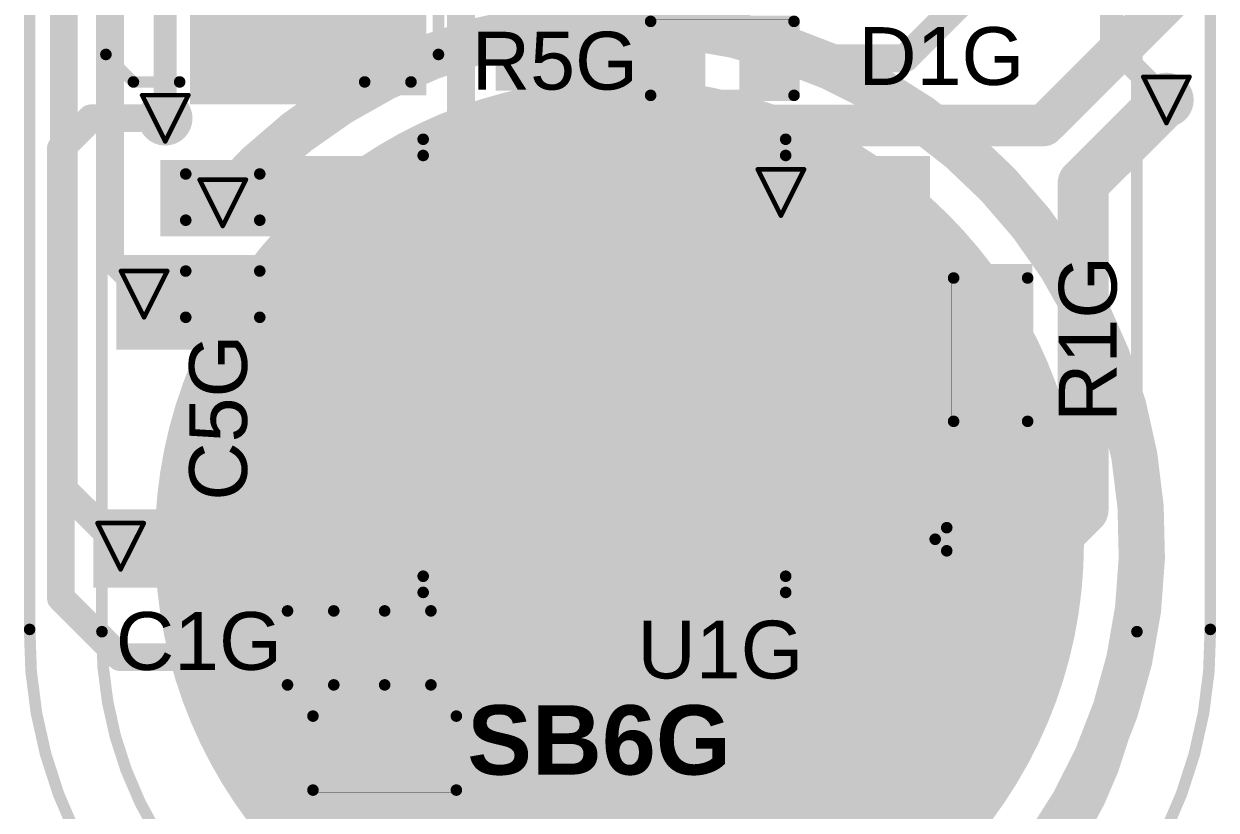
# Model space of a CAD drawing. Header units: inches. Extents: x -3.9 to 9.5, y -7 to 2.6.
# Drawn here: x 3.403 to 3.918, y -5.362 to -5.022 of the extents above; entities that cross this region are included whole.
import ezdxf

# ---------------------------------------------------------------- set-up
doc = ezdxf.new("R2010")
doc.units = ezdxf.units.IN
doc.header["$MEASUREMENT"] = 0
for name, color, linetype in [('Board Outline', 216, 'Continuous'), ('Bottom Layer', 5, 'Continuous'), ('Bottom Overlay', 54, 'Continuous'), ('Bottom Paste', 16, 'Continuous'), ('Bottom Solder', 6, 'Continuous'), ('Drill Drawing', 1, 'Continuous'), ('Top Layer', 1, 'Continuous'), ('Top Overlay', 2, 'Continuous'), ('Top Paste', 8, 'Continuous'), ('Top Solder', 216, 'Continuous'), ('Via Holes', 16, 'Continuous')]:
    doc.layers.add(name, color=color, linetype=linetype)
doc.styles.add('Arial', font='', dxfattribs={"height": 0.2})
doc.styles.add('Arial_Bold', font='', dxfattribs={"height": 0.2})
doc.styles.get('Arial').set_extended_font_data('Arial')
doc.styles.get('Arial_Bold').set_extended_font_data('Arial', bold=True)

# ---------------------------------------------------------------- blocks, each defined once
blk = doc.blocks.new('SOIC_8_42')
at = {"layer": 'Top Layer'}
for points in [[(-0.07579, 0.08681), (-0.07579, 0.06319), (-0.13681, 0.06319), (-0.13681, 0.08681)], [(0.13681, 0.08681), (0.13681, 0.06319), (0.07579, 0.06319), (0.07579, 0.08681)], [(-0.07579, 0.03681), (-0.07579, 0.01319), (-0.13681, 0.01319), (-0.13681, 0.03681)], [(0.13681, 0.03681), (0.13681, 0.01319), (0.07579, 0.01319), (0.07579, 0.03681)], [(-0.07579, -0.01319), (-0.07579, -0.03681), (-0.13681, -0.03681), (-0.13681, -0.01319)], [(0.13681, -0.01319), (0.13681, -0.03681), (0.07579, -0.03681), (0.07579, -0.01319)], [(-0.07579, -0.06319), (-0.07579, -0.08681), (-0.13681, -0.08681), (-0.13681, -0.06319)], [(0.13681, -0.06319), (0.13681, -0.08681), (0.07579, -0.08681), (0.07579, -0.06319)]]:
    blk.add_hatch(color=1, dxfattribs=at).paths.add_polyline_path(points)
at = {"layer": 'Top Overlay'}
blk.add_hatch(color=2, dxfattribs=at).paths.add_polyline_path([(-0.072, 0.062), (-0.059, 0.062), (-0.059, 0.088), (-0.072, 0.088)])
at = {"layer": 'Top Paste'}
for points in [[(-0.07579, 0.08681), (-0.07579, 0.06319), (-0.13681, 0.06319), (-0.13681, 0.08681)], [(0.13681, 0.08681), (0.13681, 0.06319), (0.07579, 0.06319), (0.07579, 0.08681)], [(-0.07579, 0.03681), (-0.07579, 0.01319), (-0.13681, 0.01319), (-0.13681, 0.03681)], [(0.13681, 0.03681), (0.13681, 0.01319), (0.07579, 0.01319), (0.07579, 0.03681)], [(-0.07579, -0.01319), (-0.07579, -0.03681), (-0.13681, -0.03681), (-0.13681, -0.01319)], [(0.13681, -0.01319), (0.13681, -0.03681), (0.07579, -0.03681), (0.07579, -0.01319)], [(-0.07579, -0.06319), (-0.07579, -0.08681), (-0.13681, -0.08681), (-0.13681, -0.06319)], [(0.13681, -0.06319), (0.13681, -0.08681), (0.07579, -0.08681), (0.07579, -0.06319)]]:
    blk.add_hatch(color=8, dxfattribs=at).paths.add_polyline_path(points)
at = {"layer": 'Top Solder'}
for points in [[(-0.07179, 0.09081), (-0.07179, 0.05919), (-0.14081, 0.05919), (-0.14081, 0.09081)], [(0.14081, 0.09081), (0.14081, 0.05919), (0.07179, 0.05919), (0.07179, 0.09081)], [(-0.07179, 0.04081), (-0.07179, 0.00919), (-0.14081, 0.00919), (-0.14081, 0.04081)], [(0.14081, 0.04081), (0.14081, 0.00919), (0.07179, 0.00919), (0.07179, 0.04081)], [(-0.07179, -0.00919), (-0.07179, -0.04081), (-0.14081, -0.04081), (-0.14081, -0.00919)], [(0.14081, -0.00919), (0.14081, -0.04081), (0.07179, -0.04081), (0.07179, -0.00919)], [(-0.07179, -0.05919), (-0.07179, -0.09081), (-0.14081, -0.09081), (-0.14081, -0.05919)], [(0.14081, -0.05919), (0.14081, -0.09081), (0.07179, -0.09081), (0.07179, -0.05919)]]:
    blk.add_hatch(color=216, dxfattribs=at).paths.add_polyline_path(points)
at = {"layer": 'Top Overlay'}
for points in [[(-0.07837, 0.098, 0.005, 0.005, 0), (-0.07837, 0.091, 0.005, 0.005, 0)], [(0.07837, 0.098, 0.005, 0.005, 0), (-0.07837, 0.098, 0.005, 0.005, 0)], [(0.07837, 0.098, 0.005, 0.005, 0), (0.07837, 0.091, 0.005, 0.005, 0)], [(-0.143, 0.075, 0.005, 0.005, 0), (-0.148, 0.08, 0.005, 0.005, 0)], [(-0.148, 0.08, 0.005, 0.005, 0), (-0.148, 0.07, 0.005, 0.005, 0)], [(-0.143, 0.075, 0.005, 0.005, 0), (-0.148, 0.07, 0.005, 0.005, 0)], [(-0.07837, -0.091, 0.005, 0.005, 0), (-0.07837, -0.098, 0.005, 0.005, 0)], [(0.07837, -0.091, 0.005, 0.005, 0), (0.07837, -0.098, 0.005, 0.005, 0)], [(0.07837, -0.098, 0.005, 0.005, 0), (-0.07837, -0.098, 0.005, 0.005, 0)]]:
    blk.add_lwpolyline(points, format="xyseb", dxfattribs=at)
for points in [[(-0.07962, 0.098, 0.0025, 0.0025, 1), (-0.07712, 0.098, 0.0025, 0.0025, 1)], [(-0.07962, 0.098, 0.0025, 0.0025, 1), (-0.07712, 0.098, 0.0025, 0.0025, 1)], [(0.07712, 0.098, 0.0025, 0.0025, 1), (0.07962, 0.098, 0.0025, 0.0025, 1)], [(0.07712, 0.098, 0.0025, 0.0025, 1), (0.07962, 0.098, 0.0025, 0.0025, 1)], [(-0.07962, 0.091, 0.0025, 0.0025, 1), (-0.07712, 0.091, 0.0025, 0.0025, 1)], [(0.07712, 0.091, 0.0025, 0.0025, 1), (0.07962, 0.091, 0.0025, 0.0025, 1)], [(-0.14925, 0.08, 0.0025, 0.0025, 1), (-0.14675, 0.08, 0.0025, 0.0025, 1)], [(-0.14925, 0.08, 0.0025, 0.0025, 1), (-0.14675, 0.08, 0.0025, 0.0025, 1)], [(-0.14425, 0.075, 0.0025, 0.0025, 1), (-0.14175, 0.075, 0.0025, 0.0025, 1)], [(-0.14425, 0.075, 0.0025, 0.0025, 1), (-0.14175, 0.075, 0.0025, 0.0025, 1)], [(-0.14925, 0.07, 0.0025, 0.0025, 1), (-0.14675, 0.07, 0.0025, 0.0025, 1)], [(-0.14925, 0.07, 0.0025, 0.0025, 1), (-0.14675, 0.07, 0.0025, 0.0025, 1)], [(-0.07962, -0.091, 0.0025, 0.0025, 1), (-0.07712, -0.091, 0.0025, 0.0025, 1)], [(0.07712, -0.091, 0.0025, 0.0025, 1), (0.07962, -0.091, 0.0025, 0.0025, 1)], [(-0.07962, -0.098, 0.0025, 0.0025, 1), (-0.07712, -0.098, 0.0025, 0.0025, 1)], [(-0.07962, -0.098, 0.0025, 0.0025, 1), (-0.07712, -0.098, 0.0025, 0.0025, 1)], [(0.07712, -0.098, 0.0025, 0.0025, 1), (0.07962, -0.098, 0.0025, 0.0025, 1)], [(0.07712, -0.098, 0.0025, 0.0025, 1), (0.07962, -0.098, 0.0025, 0.0025, 1)]]:
    blk.add_lwpolyline(points, format="xyseb", close=True, dxfattribs=at)
blk = doc.blocks.new('S______B______0402_63')
at = {"layer": 'Top Layer'}
for points in [[(-0.0275, -0.0125), (-0.0275, 0.0125), (-0.0095, 0.0125), (-0.0095, -0.0125)], [(0.0095, -0.0125), (0.0095, 0.0125), (0.0275, 0.0125), (0.0275, -0.0125)]]:
    blk.add_hatch(color=1, dxfattribs=at).paths.add_polyline_path(points)
at = {"layer": 'Top Paste'}
for points in [[(-0.0275, -0.0125), (-0.0275, 0.0125), (-0.0095, 0.0125), (-0.0095, -0.0125)], [(0.0095, -0.0125), (0.0095, 0.0125), (0.0275, 0.0125), (0.0275, -0.0125)]]:
    blk.add_hatch(color=8, dxfattribs=at).paths.add_polyline_path(points)
at = {"layer": 'Top Solder'}
for points in [[(-0.02967, -0.01467), (-0.02967, 0.01467), (-0.00733, 0.01467), (-0.00733, -0.01467)], [(0.00733, -0.01467), (0.00733, 0.01467), (0.02967, 0.01467), (0.02967, -0.01467)]]:
    blk.add_hatch(color=216, dxfattribs=at).paths.add_polyline_path(points)
at = {"layer": 'Top Overlay'}
for points in [[(-0.031, -0.016, 0.005, 0.005, 0), (-0.031, 0.016, 0.005, 0.005, 0)], [(-0.031, 0.016, 0.005, 0.005, 0), (0.031, 0.016, 0.005, 0.005, 0)], [(0.031, -0.016, 0.005, 0.005, 0), (0.031, 0.016, 0.005, 0.005, 0)], [(-0.031, -0.016, 0.005, 0.005, 0), (0.031, -0.016, 0.005, 0.005, 0)], [(-0.032, -0.017, 0.000127, 0.000127, 0), (0.032, -0.017, 0.000127, 0.000127, 0)]]:
    blk.add_lwpolyline(points, format="xyseb", dxfattribs=at)
for points in [[(-0.03225, 0.016, 0.0025, 0.0025, 1), (-0.02975, 0.016, 0.0025, 0.0025, 1)], [(-0.03225, 0.016, 0.0025, 0.0025, 1), (-0.02975, 0.016, 0.0025, 0.0025, 1)], [(0.02975, 0.016, 0.0025, 0.0025, 1), (0.03225, 0.016, 0.0025, 0.0025, 1)], [(0.02975, 0.016, 0.0025, 0.0025, 1), (0.03225, 0.016, 0.0025, 0.0025, 1)], [(-0.03225, -0.016, 0.0025, 0.0025, 1), (-0.02975, -0.016, 0.0025, 0.0025, 1)], [(-0.03225, -0.016, 0.0025, 0.0025, 1), (-0.02975, -0.016, 0.0025, 0.0025, 1)], [(0.02975, -0.016, 0.0025, 0.0025, 1), (0.03225, -0.016, 0.0025, 0.0025, 1)], [(0.02975, -0.016, 0.0025, 0.0025, 1), (0.03225, -0.016, 0.0025, 0.0025, 1)], [(-0.03203, -0.017, 0.0000635, 0.0000635, 1), (-0.03197, -0.017, 0.0000635, 0.0000635, 1)], [(0.03197, -0.017, 0.0000635, 0.0000635, 1), (0.03203, -0.017, 0.0000635, 0.0000635, 1)]]:
    blk.add_lwpolyline(points, format="xyseb", close=True, dxfattribs=at)
blk = doc.blocks.new('TC33X_2_104E__119')
at = {"layer": 'Top Layer'}
for points in [[(0.00787, 0.12992), (0.07087, 0.12992), (0.07087, 0.07087), (0.00787, 0.07087)], [(-0.02362, 0.02362), (0.02362, 0.02362), (0.02362, -0.02362), (-0.02362, -0.02362)], [(0.05512, 0.02362), (0.10236, 0.02362), (0.10236, -0.02362), (0.05512, -0.02362)]]:
    blk.add_hatch(color=1, dxfattribs=at).paths.add_polyline_path(points)
at = {"layer": 'Top Paste'}
for points in [[(0.00787, 0.12992), (0.07087, 0.12992), (0.07087, 0.07087), (0.00787, 0.07087)], [(-0.02362, 0.02362), (0.02362, 0.02362), (0.02362, -0.02362), (-0.02362, -0.02362)], [(0.05512, 0.02362), (0.10236, 0.02362), (0.10236, -0.02362), (0.05512, -0.02362)]]:
    blk.add_hatch(color=8, dxfattribs=at).paths.add_polyline_path(points)
at = {"layer": 'Top Solder'}
for points in [[(0.00387, 0.13392), (0.07487, 0.13392), (0.07487, 0.06687), (0.00387, 0.06687)], [(-0.02762, 0.02762), (0.02762, 0.02762), (0.02762, -0.02762), (-0.02762, -0.02762)], [(0.05112, 0.02762), (0.10636, 0.02762), (0.10636, -0.02762), (0.05112, -0.02762)]]:
    blk.add_hatch(color=216, dxfattribs=at).paths.add_polyline_path(points)
at = {"layer": 'Top Overlay'}
for points in [[(-0.02063, 0.1242, 0.005, 0.005, 0), (-0.03252, 0.11231, 0.005, 0.005, 0)], [(-0.00063, 0.1242, 0.005, 0.005, 0), (-0.02063, 0.1242, 0.005, 0.005, 0)], [(0.09937, 0.1242, 0.005, 0.005, 0), (0.07937, 0.1242, 0.005, 0.005, 0)], [(0.11126, 0.11231, 0.005, 0.005, 0), (0.09937, 0.1242, 0.005, 0.005, 0)], [(-0.03252, 0.11231, 0.005, 0.005, 0), (-0.03252, -0.02776, 0.005, 0.005, 0)], [(0.11126, 0.11231, 0.005, 0.005, 0), (0.11126, -0.02776, 0.005, 0.005, 0)], [(-0.038, -0.005, 0.005, 0.005, 0), (-0.043, 0, 0.005, 0.005, 0)], [(-0.043, 0, 0.005, 0.005, 0), (-0.043, -0.01, 0.005, 0.005, 0)], [(-0.038, -0.005, 0.005, 0.005, 0), (-0.043, -0.01, 0.005, 0.005, 0)], [(0.11126, -0.02776, 0.005, 0.005, 0), (-0.03252, -0.02776, 0.005, 0.005, 0)]]:
    blk.add_lwpolyline(points, format="xyseb", dxfattribs=at)
for points in [[(-0.02188, 0.1242, 0.0025, 0.0025, 1), (-0.01938, 0.1242, 0.0025, 0.0025, 1)], [(-0.02188, 0.1242, 0.0025, 0.0025, 1), (-0.01938, 0.1242, 0.0025, 0.0025, 1)], [(-0.00188, 0.1242, 0.0025, 0.0025, 1), (0.00062, 0.1242, 0.0025, 0.0025, 1)], [(0.07812, 0.1242, 0.0025, 0.0025, 1), (0.08062, 0.1242, 0.0025, 0.0025, 1)], [(0.09812, 0.1242, 0.0025, 0.0025, 1), (0.10062, 0.1242, 0.0025, 0.0025, 1)], [(0.09812, 0.1242, 0.0025, 0.0025, 1), (0.10062, 0.1242, 0.0025, 0.0025, 1)], [(-0.03377, 0.11231, 0.0025, 0.0025, 1), (-0.03127, 0.11231, 0.0025, 0.0025, 1)], [(-0.03377, 0.11231, 0.0025, 0.0025, 1), (-0.03127, 0.11231, 0.0025, 0.0025, 1)], [(0.11001, 0.11231, 0.0025, 0.0025, 1), (0.11251, 0.11231, 0.0025, 0.0025, 1)], [(0.11001, 0.11231, 0.0025, 0.0025, 1), (0.11251, 0.11231, 0.0025, 0.0025, 1)], [(-0.04425, 0, 0.0025, 0.0025, 1), (-0.04175, 0, 0.0025, 0.0025, 1)], [(-0.04425, 0, 0.0025, 0.0025, 1), (-0.04175, 0, 0.0025, 0.0025, 1)], [(-0.03925, -0.005, 0.0025, 0.0025, 1), (-0.03675, -0.005, 0.0025, 0.0025, 1)], [(-0.03925, -0.005, 0.0025, 0.0025, 1), (-0.03675, -0.005, 0.0025, 0.0025, 1)], [(-0.04425, -0.01, 0.0025, 0.0025, 1), (-0.04175, -0.01, 0.0025, 0.0025, 1)], [(-0.04425, -0.01, 0.0025, 0.0025, 1), (-0.04175, -0.01, 0.0025, 0.0025, 1)], [(-0.03377, -0.02776, 0.0025, 0.0025, 1), (-0.03127, -0.02776, 0.0025, 0.0025, 1)], [(-0.03377, -0.02776, 0.0025, 0.0025, 1), (-0.03127, -0.02776, 0.0025, 0.0025, 1)], [(0.11001, -0.02776, 0.0025, 0.0025, 1), (0.11251, -0.02776, 0.0025, 0.0025, 1)], [(0.11001, -0.02776, 0.0025, 0.0025, 1), (0.11251, -0.02776, 0.0025, 0.0025, 1)]]:
    blk.add_lwpolyline(points, format="xyseb", close=True, dxfattribs=at)
blk = doc.blocks.new('R___0402_147')
at = {"layer": 'Top Layer'}
for points in [[(-0.0275, -0.0125), (-0.0275, 0.0125), (-0.0095, 0.0125), (-0.0095, -0.0125)], [(0.0095, -0.0125), (0.0095, 0.0125), (0.0275, 0.0125), (0.0275, -0.0125)]]:
    blk.add_hatch(color=1, dxfattribs=at).paths.add_polyline_path(points)
at = {"layer": 'Top Paste'}
for points in [[(-0.0275, -0.0125), (-0.0275, 0.0125), (-0.0095, 0.0125), (-0.0095, -0.0125)], [(0.0095, -0.0125), (0.0095, 0.0125), (0.0275, 0.0125), (0.0275, -0.0125)]]:
    blk.add_hatch(color=8, dxfattribs=at).paths.add_polyline_path(points)
at = {"layer": 'Top Solder'}
for points in [[(-0.02967, -0.01467), (-0.02967, 0.01467), (-0.00733, 0.01467), (-0.00733, -0.01467)], [(0.00733, -0.01467), (0.00733, 0.01467), (0.02967, 0.01467), (0.02967, -0.01467)]]:
    blk.add_hatch(color=216, dxfattribs=at).paths.add_polyline_path(points)
at = {"layer": 'Top Overlay'}
for points in [[(-0.031, 0.016, 0.005, 0.005, 0), (-0.031, -0.016, 0.005, 0.005, 0)], [(0.031, 0.016, 0.005, 0.005, 0), (-0.031, 0.016, 0.005, 0.005, 0)], [(0.031, 0.016, 0.005, 0.005, 0), (0.031, -0.016, 0.005, 0.005, 0)], [(0.031, -0.016, 0.005, 0.005, 0), (-0.031, -0.016, 0.005, 0.005, 0)], [(0.032, -0.017, 0.000127, 0.000127, 0), (-0.032, -0.017, 0.000127, 0.000127, 0)]]:
    blk.add_lwpolyline(points, format="xyseb", dxfattribs=at)
for points in [[(-0.03225, 0.016, 0.0025, 0.0025, 1), (-0.02975, 0.016, 0.0025, 0.0025, 1)], [(-0.03225, 0.016, 0.0025, 0.0025, 1), (-0.02975, 0.016, 0.0025, 0.0025, 1)], [(0.02975, 0.016, 0.0025, 0.0025, 1), (0.03225, 0.016, 0.0025, 0.0025, 1)], [(0.02975, 0.016, 0.0025, 0.0025, 1), (0.03225, 0.016, 0.0025, 0.0025, 1)], [(-0.03225, -0.016, 0.0025, 0.0025, 1), (-0.02975, -0.016, 0.0025, 0.0025, 1)], [(-0.03225, -0.016, 0.0025, 0.0025, 1), (-0.02975, -0.016, 0.0025, 0.0025, 1)], [(0.02975, -0.016, 0.0025, 0.0025, 1), (0.03225, -0.016, 0.0025, 0.0025, 1)], [(0.02975, -0.016, 0.0025, 0.0025, 1), (0.03225, -0.016, 0.0025, 0.0025, 1)], [(-0.03203, -0.017, 0.0000635, 0.0000635, 1), (-0.03197, -0.017, 0.0000635, 0.0000635, 1)], [(0.03197, -0.017, 0.0000635, 0.0000635, 1), (0.03203, -0.017, 0.0000635, 0.0000635, 1)]]:
    blk.add_lwpolyline(points, format="xyseb", close=True, dxfattribs=at)
blk = doc.blocks.new('R___0402_175')
at = {"layer": 'Top Layer'}
for points in [[(-0.0275, -0.0125), (-0.0275, 0.0125), (-0.0095, 0.0125), (-0.0095, -0.0125)], [(0.0095, -0.0125), (0.0095, 0.0125), (0.0275, 0.0125), (0.0275, -0.0125)]]:
    blk.add_hatch(color=1, dxfattribs=at).paths.add_polyline_path(points)
at = {"layer": 'Top Paste'}
for points in [[(-0.0275, -0.0125), (-0.0275, 0.0125), (-0.0095, 0.0125), (-0.0095, -0.0125)], [(0.0095, -0.0125), (0.0095, 0.0125), (0.0275, 0.0125), (0.0275, -0.0125)]]:
    blk.add_hatch(color=8, dxfattribs=at).paths.add_polyline_path(points)
at = {"layer": 'Top Solder'}
for points in [[(-0.02967, -0.01467), (-0.02967, 0.01467), (-0.00733, 0.01467), (-0.00733, -0.01467)], [(0.00733, -0.01467), (0.00733, 0.01467), (0.02967, 0.01467), (0.02967, -0.01467)]]:
    blk.add_hatch(color=216, dxfattribs=at).paths.add_polyline_path(points)
at = {"layer": 'Top Overlay'}
for points in [[(-0.031, -0.016, 0.005, 0.005, 0), (-0.031, 0.016, 0.005, 0.005, 0)], [(0.031, 0.016, 0.005, 0.005, 0), (-0.031, 0.016, 0.005, 0.005, 0)], [(0.031, -0.016, 0.005, 0.005, 0), (0.031, 0.016, 0.005, 0.005, 0)], [(0.031, -0.016, 0.005, 0.005, 0), (-0.031, -0.016, 0.005, 0.005, 0)], [(0.032, -0.017, 0.000127, 0.000127, 0), (-0.032, -0.017, 0.000127, 0.000127, 0)]]:
    blk.add_lwpolyline(points, format="xyseb", dxfattribs=at)
for points in [[(-0.03225, 0.016, 0.0025, 0.0025, 1), (-0.02975, 0.016, 0.0025, 0.0025, 1)], [(-0.03225, 0.016, 0.0025, 0.0025, 1), (-0.02975, 0.016, 0.0025, 0.0025, 1)], [(0.02975, 0.016, 0.0025, 0.0025, 1), (0.03225, 0.016, 0.0025, 0.0025, 1)], [(0.02975, 0.016, 0.0025, 0.0025, 1), (0.03225, 0.016, 0.0025, 0.0025, 1)], [(-0.03225, -0.016, 0.0025, 0.0025, 1), (-0.02975, -0.016, 0.0025, 0.0025, 1)], [(-0.03225, -0.016, 0.0025, 0.0025, 1), (-0.02975, -0.016, 0.0025, 0.0025, 1)], [(0.02975, -0.016, 0.0025, 0.0025, 1), (0.03225, -0.016, 0.0025, 0.0025, 1)], [(0.02975, -0.016, 0.0025, 0.0025, 1), (0.03225, -0.016, 0.0025, 0.0025, 1)], [(-0.03203, -0.017, 0.0000635, 0.0000635, 1), (-0.03197, -0.017, 0.0000635, 0.0000635, 1)], [(0.03197, -0.017, 0.0000635, 0.0000635, 1), (0.03203, -0.017, 0.0000635, 0.0000635, 1)]]:
    blk.add_lwpolyline(points, format="xyseb", close=True, dxfattribs=at)
blk = doc.blocks.new('_EMG________B_196')
at = {"layer": 'Bottom Layer'}
h = blk.add_hatch(color=5, dxfattribs=at)
edge = h.paths.add_edge_path()
edge.add_arc((0, -0.3932), 0.19685, 0, 360)
at = {"layer": 'Bottom Paste'}
h = blk.add_hatch(color=16, dxfattribs=at)
edge = h.paths.add_edge_path()
edge.add_arc((0, -0.3932), 0.19685, 0, 360)
at = {"layer": 'Bottom Solder'}
h = blk.add_hatch(color=6, dxfattribs=at)
edge = h.paths.add_edge_path()
edge.add_arc((0, -0.3932), 0.20085, 0, 360)
at = {"layer": 'Bottom Overlay'}
for points in [[(-0.22375, -0.43172, 0.005, 0.005, 0), (-0.22375, 0.43172, 0.005, 0.005, 0)], [(0.22375, -0.43172, 0.005, 0.005, 0), (0.22375, 0.43172, 0.005, 0.005, 0)], [(-0.06026, -0.59892, 0.005, 0.005, -0.414214), (-0.22375, -0.43172, 0.005, 0.005, 0)], [(0.22375, -0.43172, 0.005, 0.005, -0.414214), (0.06026, -0.59892, 0.005, 0.005, 0)]]:
    blk.add_lwpolyline(points, format="xyseb", dxfattribs=at)
for points in [[(-0.225, -0.43172, 0.0025, 0.0025, 1), (-0.2225, -0.43172, 0.0025, 0.0025, 1)], [(-0.225, -0.43172, 0.0025, 0.0025, 1), (-0.2225, -0.43172, 0.0025, 0.0025, 1)], [(0.2225, -0.43172, 0.0025, 0.0025, 1), (0.225, -0.43172, 0.0025, 0.0025, 1)], [(0.2225, -0.43172, 0.0025, 0.0025, 1), (0.225, -0.43172, 0.0025, 0.0025, 1)]]:
    blk.add_lwpolyline(points, format="xyseb", close=True, dxfattribs=at)
blk = doc.blocks.new('C___0402_231')
at = {"layer": 'Top Layer'}
for points in [[(-0.0275, -0.0125), (-0.0275, 0.0125), (-0.0095, 0.0125), (-0.0095, -0.0125)], [(0.0095, -0.0125), (0.0095, 0.0125), (0.0275, 0.0125), (0.0275, -0.0125)]]:
    blk.add_hatch(color=1, dxfattribs=at).paths.add_polyline_path(points)
at = {"layer": 'Top Paste'}
for points in [[(-0.0275, -0.0125), (-0.0275, 0.0125), (-0.0095, 0.0125), (-0.0095, -0.0125)], [(0.0095, -0.0125), (0.0095, 0.0125), (0.0275, 0.0125), (0.0275, -0.0125)]]:
    blk.add_hatch(color=8, dxfattribs=at).paths.add_polyline_path(points)
at = {"layer": 'Top Solder'}
for points in [[(-0.02986, -0.01486), (-0.02986, 0.01486), (-0.00714, 0.01486), (-0.00714, -0.01486)], [(0.00714, -0.01486), (0.00714, 0.01486), (0.02986, 0.01486), (0.02986, -0.01486)]]:
    blk.add_hatch(color=216, dxfattribs=at).paths.add_polyline_path(points)
at = {"layer": 'Top Overlay'}
for points in [[(-0.011, 0.016, 0.005, 0.005, 0), (-0.031, 0.016, 0.005, 0.005, 0)], [(-0.031, -0.016, 0.005, 0.005, 0), (-0.031, 0.016, 0.005, 0.005, 0)], [(0.031, 0.016, 0.005, 0.005, 0), (0.011, 0.016, 0.005, 0.005, 0)], [(0.031, -0.016, 0.005, 0.005, 0), (0.031, 0.016, 0.005, 0.005, 0)], [(-0.011, -0.016, 0.005, 0.005, 0), (-0.031, -0.016, 0.005, 0.005, 0)], [(0.031, -0.016, 0.005, 0.005, 0), (0.011, -0.016, 0.005, 0.005, 0)]]:
    blk.add_lwpolyline(points, format="xyseb", dxfattribs=at)
for points in [[(-0.03225, 0.016, 0.0025, 0.0025, 1), (-0.02975, 0.016, 0.0025, 0.0025, 1)], [(-0.03225, 0.016, 0.0025, 0.0025, 1), (-0.02975, 0.016, 0.0025, 0.0025, 1)], [(-0.01225, 0.016, 0.0025, 0.0025, 1), (-0.00975, 0.016, 0.0025, 0.0025, 1)], [(0.00975, 0.016, 0.0025, 0.0025, 1), (0.01225, 0.016, 0.0025, 0.0025, 1)], [(0.02975, 0.016, 0.0025, 0.0025, 1), (0.03225, 0.016, 0.0025, 0.0025, 1)], [(0.02975, 0.016, 0.0025, 0.0025, 1), (0.03225, 0.016, 0.0025, 0.0025, 1)], [(-0.03225, -0.016, 0.0025, 0.0025, 1), (-0.02975, -0.016, 0.0025, 0.0025, 1)], [(-0.03225, -0.016, 0.0025, 0.0025, 1), (-0.02975, -0.016, 0.0025, 0.0025, 1)], [(-0.01225, -0.016, 0.0025, 0.0025, 1), (-0.00975, -0.016, 0.0025, 0.0025, 1)], [(0.00975, -0.016, 0.0025, 0.0025, 1), (0.01225, -0.016, 0.0025, 0.0025, 1)], [(0.02975, -0.016, 0.0025, 0.0025, 1), (0.03225, -0.016, 0.0025, 0.0025, 1)], [(0.02975, -0.016, 0.0025, 0.0025, 1), (0.03225, -0.016, 0.0025, 0.0025, 1)]]:
    blk.add_lwpolyline(points, format="xyseb", close=True, dxfattribs=at)
blk = doc.blocks.new('C___0402_259')
at = {"layer": 'Top Layer'}
for points in [[(-0.0275, -0.0125), (-0.0275, 0.0125), (-0.0095, 0.0125), (-0.0095, -0.0125)], [(0.0095, -0.0125), (0.0095, 0.0125), (0.0275, 0.0125), (0.0275, -0.0125)]]:
    blk.add_hatch(color=1, dxfattribs=at).paths.add_polyline_path(points)
at = {"layer": 'Top Paste'}
for points in [[(-0.0275, -0.0125), (-0.0275, 0.0125), (-0.0095, 0.0125), (-0.0095, -0.0125)], [(0.0095, -0.0125), (0.0095, 0.0125), (0.0275, 0.0125), (0.0275, -0.0125)]]:
    blk.add_hatch(color=8, dxfattribs=at).paths.add_polyline_path(points)
at = {"layer": 'Top Solder'}
for points in [[(-0.02986, -0.01486), (-0.02986, 0.01486), (-0.00714, 0.01486), (-0.00714, -0.01486)], [(0.00714, -0.01486), (0.00714, 0.01486), (0.02986, 0.01486), (0.02986, -0.01486)]]:
    blk.add_hatch(color=216, dxfattribs=at).paths.add_polyline_path(points)
at = {"layer": 'Top Overlay'}
for points in [[(-0.011, 0.016, 0.005, 0.005, 0), (-0.031, 0.016, 0.005, 0.005, 0)], [(-0.031, 0.016, 0.005, 0.005, 0), (-0.031, -0.016, 0.005, 0.005, 0)], [(0.031, 0.016, 0.005, 0.005, 0), (0.011, 0.016, 0.005, 0.005, 0)], [(0.031, 0.016, 0.005, 0.005, 0), (0.031, -0.016, 0.005, 0.005, 0)], [(-0.011, -0.016, 0.005, 0.005, 0), (-0.031, -0.016, 0.005, 0.005, 0)], [(0.031, -0.016, 0.005, 0.005, 0), (0.011, -0.016, 0.005, 0.005, 0)]]:
    blk.add_lwpolyline(points, format="xyseb", dxfattribs=at)
for points in [[(-0.03225, 0.016, 0.0025, 0.0025, 1), (-0.02975, 0.016, 0.0025, 0.0025, 1)], [(-0.03225, 0.016, 0.0025, 0.0025, 1), (-0.02975, 0.016, 0.0025, 0.0025, 1)], [(-0.01225, 0.016, 0.0025, 0.0025, 1), (-0.00975, 0.016, 0.0025, 0.0025, 1)], [(0.00975, 0.016, 0.0025, 0.0025, 1), (0.01225, 0.016, 0.0025, 0.0025, 1)], [(0.02975, 0.016, 0.0025, 0.0025, 1), (0.03225, 0.016, 0.0025, 0.0025, 1)], [(0.02975, 0.016, 0.0025, 0.0025, 1), (0.03225, 0.016, 0.0025, 0.0025, 1)], [(-0.03225, -0.016, 0.0025, 0.0025, 1), (-0.02975, -0.016, 0.0025, 0.0025, 1)], [(-0.03225, -0.016, 0.0025, 0.0025, 1), (-0.02975, -0.016, 0.0025, 0.0025, 1)], [(-0.01225, -0.016, 0.0025, 0.0025, 1), (-0.00975, -0.016, 0.0025, 0.0025, 1)], [(0.00975, -0.016, 0.0025, 0.0025, 1), (0.01225, -0.016, 0.0025, 0.0025, 1)], [(0.02975, -0.016, 0.0025, 0.0025, 1), (0.03225, -0.016, 0.0025, 0.0025, 1)], [(0.02975, -0.016, 0.0025, 0.0025, 1), (0.03225, -0.016, 0.0025, 0.0025, 1)]]:
    blk.add_lwpolyline(points, format="xyseb", close=True, dxfattribs=at)

msp = doc.modelspace()

# ---------------------------------------------------------------- hatches: boundary and pattern name
at = {"layer": 'Bottom Layer'}
h = msp.add_hatch(color=5, dxfattribs=at)
edge = h.paths.add_edge_path()
edge.add_arc((3.89698, -5.05478), 0.01181, 0, 360)
h = msp.add_hatch(color=5, dxfattribs=at)
edge = h.paths.add_edge_path()
edge.add_arc((3.46411, -5.0627), 0.01181, 0, 360)
h = msp.add_hatch(color=5, dxfattribs=at)
edge = h.paths.add_edge_path()
edge.add_arc((3.48898, -5.09928), 0.01181, 0, 360)
h = msp.add_hatch(color=5, dxfattribs=at)
edge = h.paths.add_edge_path()
edge.add_arc((3.73031, -5.09478), 0.01181, 0, 360)
h = msp.add_hatch(color=5, dxfattribs=at)
edge = h.paths.add_edge_path()
edge.add_arc((3.45498, -5.13878), 0.01181, 0, 360)
h = msp.add_hatch(color=5, dxfattribs=at)
edge = h.paths.add_edge_path()
edge.add_arc((3.44483, -5.24781), 0.01181, 0, 360)
at = {"layer": 'Top Layer'}
for points in [[(3.52298, -5.05278), (3.57698, -5.05278), (3.57698, -4.89178), (3.52298, -4.89178)], [(3.60698, -5.05078), (3.68698, -5.05078), (3.68698, -4.96478), (3.60698, -4.96478)], [(3.47898, -5.03978), (3.54198, -5.03978), (3.54198, -4.98578), (3.47898, -4.98578)], [(3.60698, -5.05078), (3.69498, -5.05078), (3.69498, -5.02378), (3.60698, -5.02378)], [(3.46198, -5.11378), (3.59898, -5.11378), (3.59898, -5.08078), (3.46198, -5.08078)], [(3.44298, -5.16278), (3.57998, -5.16278), (3.57998, -5.12178), (3.44298, -5.12178)], [(3.727, -5.15678), (3.83898, -5.15678), (3.83898, -5.12578), (3.727, -5.12578)], [(3.727, -5.20678), (3.83998, -5.20678), (3.83998, -5.17078), (3.727, -5.17078)], [(3.43298, -5.26578), (3.60898, -5.26578), (3.60898, -5.23178), (3.43298, -5.23178)], [(3.55798, -5.24978), (3.55798, -5.30778), (3.60898, -5.30778), (3.60898, -5.24978)], [(3.50998, -5.40878), (3.54998, -5.40878), (3.54998, -5.27778), (3.50998, -5.27778)], [(3.56798, -5.35678), (3.62898, -5.35678), (3.62898, -5.31828), (3.56798, -5.31828)]]:
    msp.add_hatch(color=1, dxfattribs=at).paths.add_polyline_path(points)
h = msp.add_hatch(color=1, dxfattribs=at)
edge = h.paths.add_edge_path()
edge.add_arc((3.89698, -5.05478), 0.01181, 0, 360)
h = msp.add_hatch(color=1, dxfattribs=at)
edge = h.paths.add_edge_path()
edge.add_arc((3.46411, -5.0627), 0.01181, 0, 360)
h = msp.add_hatch(color=1, dxfattribs=at)
edge = h.paths.add_edge_path()
edge.add_arc((3.48898, -5.09928), 0.01181, 0, 360)
h = msp.add_hatch(color=1, dxfattribs=at)
edge = h.paths.add_edge_path()
edge.add_arc((3.73031, -5.09478), 0.01181, 0, 360)
h = msp.add_hatch(color=1, dxfattribs=at)
edge = h.paths.add_edge_path()
edge.add_arc((3.45498, -5.13878), 0.01181, 0, 360)
h = msp.add_hatch(color=1, dxfattribs=at)
edge = h.paths.add_edge_path()
edge.add_arc((3.44483, -5.24781), 0.01181, 0, 360)
at = {"layer": 'Via Holes'}
h = msp.add_hatch(color=7, dxfattribs=at)
edge = h.paths.add_edge_path()
edge.add_arc((3.89698, -5.05478), 0.00591, 0, 360)
h = msp.add_hatch(color=7, dxfattribs=at)
edge = h.paths.add_edge_path()
edge.add_arc((3.46411, -5.0627), 0.00591, 0, 360)
h = msp.add_hatch(color=7, dxfattribs=at)
edge = h.paths.add_edge_path()
edge.add_arc((3.73031, -5.09478), 0.00591, 0, 360)
h = msp.add_hatch(color=7, dxfattribs=at)
edge = h.paths.add_edge_path()
edge.add_arc((3.48898, -5.09928), 0.00591, 0, 360)
h = msp.add_hatch(color=7, dxfattribs=at)
edge = h.paths.add_edge_path()
edge.add_arc((3.45498, -5.13878), 0.00591, 0, 360)
h = msp.add_hatch(color=7, dxfattribs=at)
edge = h.paths.add_edge_path()
edge.add_arc((3.44483, -5.24781), 0.00591, 0, 360)

# ---------------------------------------------------------------- linework, layer by layer
at = {"layer": 'Board Outline'}
for points in [[(3.40549, -5.28378, 0.005, 0.005, 0), (3.4055, -4.42332, 0.005, 0.005, 0)], [(3.91598, -4.42332, 0.005, 0.005, 0), (3.91598, -5.28378, 0.005, 0.005, 0)], [(3.60012, -5.48283, 0.005, 0.005, -0.414214), (3.40549, -5.28378, 0.005, 0.005, 0)], [(3.91598, -5.28378, 0.005, 0.005, -0.414214), (3.72135, -5.48283, 0.005, 0.005, 0)]]:
    msp.add_lwpolyline(points, format="xyseb", dxfattribs=at)
for points in [[(3.40424, -5.28378, 0.0025, 0.0025, 1), (3.40674, -5.28378, 0.0025, 0.0025, 1)], [(3.40424, -5.28378, 0.0025, 0.0025, 1), (3.40674, -5.28378, 0.0025, 0.0025, 1)], [(3.91473, -5.28378, 0.0025, 0.0025, 1), (3.91723, -5.28378, 0.0025, 0.0025, 1)], [(3.91473, -5.28378, 0.0025, 0.0025, 1), (3.91723, -5.28378, 0.0025, 0.0025, 1)]]:
    msp.add_lwpolyline(points, format="xyseb", close=True, dxfattribs=at)
at = {"layer": 'Bottom Layer'}
for points in [[(3.4203, -5.22328, 0.012, 0.012, 0), (3.4203, -4.66086, 0.012, 0.012, 0)], [(3.4413, -5.1251, 0.01, 0.01, 0), (3.4413, -4.79596, 0.01, 0.01, 0)], [(3.87332, -5.03112, 0.01, 0.01, 0), (3.87332, -4.96744, 0.01, 0.01, 0)], [(3.46411, -5.01565, 0.01, 0.01, 0), (3.46411, -5.0627, 0.01, 0.01, 0)], [(3.48898, -5.09928, 0.02, 0.02, -1.34747), (3.72048, -5.46541, 0.02, 0.02, 0)], [(3.87332, -5.03112, 0.01, 0.01, 0), (3.89698, -5.05478, 0.01, 0.01, 0)], [(3.4413, -5.1251, 0.01, 0.01, 0), (3.4533, -5.1371, 0.01, 0.01, 0)], [(3.4533, -5.1371, 0.01, 0.01, 0), (3.45498, -5.13878, 0.01, 0.01, 0)], [(3.4533, -5.1371, 0.01, 0.01, 0), (3.4533, -5.1371, 0.01, 0.01, 0)], [(3.66073, -5.15805, 0.022, 0.022, 0), (3.661, -5.15778, 0.022, 0.022, 0)], [(3.66073, -5.24661, 0.022, 0.022, 0), (3.66073, -5.15805, 0.022, 0.022, 0)], [(3.4203, -5.22328, 0.012, 0.012, 0), (3.44483, -5.24781, 0.012, 0.012, 0)]]:
    msp.add_lwpolyline(points, format="xyseb", dxfattribs=at)
for points in [[(3.87082, -5.03112, 0.005, 0.005, 1), (3.87582, -5.03112, 0.005, 0.005, 1)], [(3.87082, -5.03112, 0.005, 0.005, 1), (3.87582, -5.03112, 0.005, 0.005, 1)], [(3.89448, -5.05478, 0.005, 0.005, 1), (3.89948, -5.05478, 0.005, 0.005, 1)], [(3.46161, -5.0627, 0.005, 0.005, 1), (3.46661, -5.0627, 0.005, 0.005, 1)], [(3.48398, -5.09928, 0.01, 0.01, 1), (3.49398, -5.09928, 0.01, 0.01, 1)], [(3.4388, -5.1251, 0.005, 0.005, 1), (3.4438, -5.1251, 0.005, 0.005, 1)], [(3.4388, -5.1251, 0.005, 0.005, 1), (3.4438, -5.1251, 0.005, 0.005, 1)], [(3.4508, -5.1371, 0.005, 0.005, 1), (3.4558, -5.1371, 0.005, 0.005, 1)], [(3.4508, -5.1371, 0.005, 0.005, 1), (3.4558, -5.1371, 0.005, 0.005, 1)], [(3.4508, -5.1371, 0.005, 0.005, 1), (3.4558, -5.1371, 0.005, 0.005, 1)], [(3.4508, -5.1371, 0.005, 0.005, 1), (3.4558, -5.1371, 0.005, 0.005, 1)], [(3.45248, -5.13878, 0.005, 0.005, 1), (3.45748, -5.13878, 0.005, 0.005, 1)], [(3.65523, -5.15805, 0.011, 0.011, 1), (3.66623, -5.15805, 0.011, 0.011, 1)], [(3.65523, -5.15805, 0.011, 0.011, 1), (3.66623, -5.15805, 0.011, 0.011, 1)], [(3.6555, -5.15778, 0.011, 0.011, 1), (3.6665, -5.15778, 0.011, 0.011, 1)], [(3.4173, -5.22328, 0.006, 0.006, 1), (3.4233, -5.22328, 0.006, 0.006, 1)], [(3.4173, -5.22328, 0.006, 0.006, 1), (3.4233, -5.22328, 0.006, 0.006, 1)], [(3.65523, -5.24661, 0.011, 0.011, 1), (3.66623, -5.24661, 0.011, 0.011, 1)], [(3.44183, -5.24781, 0.006, 0.006, 1), (3.44783, -5.24781, 0.006, 0.006, 1)]]:
    msp.add_lwpolyline(points, format="xyseb", close=True, dxfattribs=at)
at = {"layer": 'Drill Drawing'}
for points in [[(3.88698, -5.04478, 0.002, 0.002, 0), (3.90698, -5.04478, 0.002, 0.002, 0)], [(3.88698, -5.04478, 0.002, 0.002, 0), (3.89698, -5.06478, 0.002, 0.002, 0)], [(3.89698, -5.06478, 0.002, 0.002, 0), (3.90698, -5.04478, 0.002, 0.002, 0)], [(3.45411, -5.0527, 0.002, 0.002, 0), (3.47411, -5.0527, 0.002, 0.002, 0)], [(3.45411, -5.0527, 0.002, 0.002, 0), (3.46411, -5.0727, 0.002, 0.002, 0)], [(3.46411, -5.0727, 0.002, 0.002, 0), (3.47411, -5.0527, 0.002, 0.002, 0)], [(3.72031, -5.08478, 0.002, 0.002, 0), (3.74031, -5.08478, 0.002, 0.002, 0)], [(3.72031, -5.08478, 0.002, 0.002, 0), (3.73031, -5.10478, 0.002, 0.002, 0)], [(3.73031, -5.10478, 0.002, 0.002, 0), (3.74031, -5.08478, 0.002, 0.002, 0)], [(3.47898, -5.08928, 0.002, 0.002, 0), (3.49898, -5.08928, 0.002, 0.002, 0)], [(3.47898, -5.08928, 0.002, 0.002, 0), (3.48898, -5.10928, 0.002, 0.002, 0)], [(3.48898, -5.10928, 0.002, 0.002, 0), (3.49898, -5.08928, 0.002, 0.002, 0)], [(3.44498, -5.12878, 0.002, 0.002, 0), (3.46498, -5.12878, 0.002, 0.002, 0)], [(3.44498, -5.12878, 0.002, 0.002, 0), (3.45498, -5.14878, 0.002, 0.002, 0)], [(3.45498, -5.14878, 0.002, 0.002, 0), (3.46498, -5.12878, 0.002, 0.002, 0)], [(3.43483, -5.23781, 0.002, 0.002, 0), (3.45483, -5.23781, 0.002, 0.002, 0)], [(3.43483, -5.23781, 0.002, 0.002, 0), (3.44483, -5.25781, 0.002, 0.002, 0)], [(3.44483, -5.25781, 0.002, 0.002, 0), (3.45483, -5.23781, 0.002, 0.002, 0)]]:
    msp.add_lwpolyline(points, format="xyseb", dxfattribs=at)
for points in [[(3.88648, -5.04478, 0.001, 0.001, 1), (3.88748, -5.04478, 0.001, 0.001, 1)], [(3.88648, -5.04478, 0.001, 0.001, 1), (3.88748, -5.04478, 0.001, 0.001, 1)], [(3.90648, -5.04478, 0.001, 0.001, 1), (3.90748, -5.04478, 0.001, 0.001, 1)], [(3.90648, -5.04478, 0.001, 0.001, 1), (3.90748, -5.04478, 0.001, 0.001, 1)], [(3.45361, -5.0527, 0.001, 0.001, 1), (3.45461, -5.0527, 0.001, 0.001, 1)], [(3.45361, -5.0527, 0.001, 0.001, 1), (3.45461, -5.0527, 0.001, 0.001, 1)], [(3.47361, -5.0527, 0.001, 0.001, 1), (3.47461, -5.0527, 0.001, 0.001, 1)], [(3.47361, -5.0527, 0.001, 0.001, 1), (3.47461, -5.0527, 0.001, 0.001, 1)], [(3.89648, -5.06478, 0.001, 0.001, 1), (3.89748, -5.06478, 0.001, 0.001, 1)], [(3.89648, -5.06478, 0.001, 0.001, 1), (3.89748, -5.06478, 0.001, 0.001, 1)], [(3.46361, -5.0727, 0.001, 0.001, 1), (3.46461, -5.0727, 0.001, 0.001, 1)], [(3.46361, -5.0727, 0.001, 0.001, 1), (3.46461, -5.0727, 0.001, 0.001, 1)], [(3.71981, -5.08478, 0.001, 0.001, 1), (3.72081, -5.08478, 0.001, 0.001, 1)], [(3.71981, -5.08478, 0.001, 0.001, 1), (3.72081, -5.08478, 0.001, 0.001, 1)], [(3.73981, -5.08478, 0.001, 0.001, 1), (3.74081, -5.08478, 0.001, 0.001, 1)], [(3.73981, -5.08478, 0.001, 0.001, 1), (3.74081, -5.08478, 0.001, 0.001, 1)], [(3.47848, -5.08928, 0.001, 0.001, 1), (3.47948, -5.08928, 0.001, 0.001, 1)], [(3.47848, -5.08928, 0.001, 0.001, 1), (3.47948, -5.08928, 0.001, 0.001, 1)], [(3.49848, -5.08928, 0.001, 0.001, 1), (3.49948, -5.08928, 0.001, 0.001, 1)], [(3.49848, -5.08928, 0.001, 0.001, 1), (3.49948, -5.08928, 0.001, 0.001, 1)], [(3.48848, -5.10928, 0.001, 0.001, 1), (3.48948, -5.10928, 0.001, 0.001, 1)], [(3.48848, -5.10928, 0.001, 0.001, 1), (3.48948, -5.10928, 0.001, 0.001, 1)], [(3.72981, -5.10478, 0.001, 0.001, 1), (3.73081, -5.10478, 0.001, 0.001, 1)], [(3.72981, -5.10478, 0.001, 0.001, 1), (3.73081, -5.10478, 0.001, 0.001, 1)], [(3.44448, -5.12878, 0.001, 0.001, 1), (3.44548, -5.12878, 0.001, 0.001, 1)], [(3.44448, -5.12878, 0.001, 0.001, 1), (3.44548, -5.12878, 0.001, 0.001, 1)], [(3.46448, -5.12878, 0.001, 0.001, 1), (3.46548, -5.12878, 0.001, 0.001, 1)], [(3.46448, -5.12878, 0.001, 0.001, 1), (3.46548, -5.12878, 0.001, 0.001, 1)], [(3.45448, -5.14878, 0.001, 0.001, 1), (3.45548, -5.14878, 0.001, 0.001, 1)], [(3.45448, -5.14878, 0.001, 0.001, 1), (3.45548, -5.14878, 0.001, 0.001, 1)], [(3.43433, -5.23781, 0.001, 0.001, 1), (3.43533, -5.23781, 0.001, 0.001, 1)], [(3.43433, -5.23781, 0.001, 0.001, 1), (3.43533, -5.23781, 0.001, 0.001, 1)], [(3.45433, -5.23781, 0.001, 0.001, 1), (3.45533, -5.23781, 0.001, 0.001, 1)], [(3.45433, -5.23781, 0.001, 0.001, 1), (3.45533, -5.23781, 0.001, 0.001, 1)], [(3.44433, -5.25781, 0.001, 0.001, 1), (3.44533, -5.25781, 0.001, 0.001, 1)], [(3.44433, -5.25781, 0.001, 0.001, 1), (3.44533, -5.25781, 0.001, 0.001, 1)]]:
    msp.add_lwpolyline(points, format="xyseb", close=True, dxfattribs=at)
at = {"layer": 'Top Layer'}
for points in [[(3.68148, -5.03478, 0.012, 0.012, 0), (3.68148, -4.75078, 0.012, 0.012, 0)], [(3.592, -5.08678, 0.012, 0.012, 0), (3.592, -4.86078, 0.012, 0.012, 0)], [(3.784, -5.03678, 0.012, 0.012, 0), (3.815, -5.00578, 0.012, 0.012, 0)], [(3.84398, -5.06578, 0.018, 0.018, 0), (3.89798, -5.01178, 0.018, 0.018, 0)], [(3.72348, -5.03678, 0.012, 0.012, 0), (3.784, -5.03678, 0.012, 0.012, 0)], [(3.86098, -5.09078, 0.022, 0.022, 0), (3.89698, -5.05478, 0.022, 0.022, 0)], [(3.41898, -5.07578, 0.012, 0.012, 0), (3.43206, -5.0627, 0.012, 0.012, 0)], [(3.43206, -5.0627, 0.012, 0.012, 0), (3.46411, -5.0627, 0.012, 0.012, 0)], [(3.68998, -5.09578, 0.018, 0.018, 0), (3.71998, -5.06578, 0.018, 0.018, 0)], [(3.71998, -5.06578, 0.018, 0.018, 0), (3.84398, -5.06578, 0.018, 0.018, 0)], [(3.41898, -5.27017, 0.012, 0.012, 0), (3.41898, -5.07578, 0.012, 0.012, 0)], [(3.86098, -5.2319, 0.022, 0.022, 0), (3.86098, -5.09078, 0.022, 0.022, 0)], [(3.68998, -5.18178, 0.018, 0.018, 0), (3.68998, -5.09578, 0.018, 0.018, 0)], [(3.73031, -5.09478, 0.022, 0.022, 0), (3.7603, -5.09478, 0.022, 0.022, 0)], [(3.4875, -5.12778, 0.01, 0.01, 0), (3.492, -5.13228, 0.01, 0.01, 0)], [(3.45498, -5.13878, 0.02, 0.02, 0), (3.45554, -5.13935, 0.02, 0.02, 0)], [(3.492, -5.13628, 0.01, 0.01, 0), (3.492, -5.13228, 0.01, 0.01, 0)], [(3.45554, -5.13935, 0.02, 0.02, 0), (3.48898, -5.13935, 0.02, 0.02, 0)], [(3.48898, -5.13935, 0.02, 0.02, 0), (3.48906, -5.13935, 0.02, 0.02, 0)], [(3.48906, -5.13935, 0.02, 0.02, 0), (3.492, -5.14228, 0.02, 0.02, 0)], [(3.492, -5.14228, 0.02, 0.02, 0), (3.52098, -5.14228, 0.02, 0.02, 0)], [(3.48898, -5.13935, 0.01, 0.01, 0), (3.48898, -5.13628, 0.01, 0.01, 0)], [(3.48898, -5.14057, 0.01, 0.01, 0), (3.48898, -5.13935, 0.01, 0.01, 0)], [(3.492, -5.14228, 0.01, 0.01, 0), (3.492, -5.14057, 0.01, 0.01, 0)], [(3.492, -5.20878, 0.01, 0.01, 0), (3.492, -5.14228, 0.01, 0.01, 0)], [(3.67298, -5.19478, 0.018, 0.018, 0), (3.68598, -5.18178, 0.018, 0.018, 0)], [(3.68998, -5.40078, 0.018, 0.018, 0), (3.68998, -5.18178, 0.018, 0.018, 0)], [(3.5477, -5.19478, 0.018, 0.018, 0), (3.67298, -5.19478, 0.018, 0.018, 0)], [(3.492, -5.20878, 0.01, 0.01, 0), (3.503, -5.21978, 0.01, 0.01, 0)], [(3.503, -5.21978, 0.01, 0.01, 0), (3.61998, -5.21978, 0.01, 0.01, 0)], [(3.61998, -5.21978, 0.01, 0.01, 0), (3.63198, -5.23178, 0.01, 0.01, 0)], [(3.84809, -5.24478, 0.022, 0.022, 0), (3.86098, -5.2319, 0.022, 0.022, 0)], [(3.63198, -5.31528, 0.01, 0.01, 0), (3.63198, -5.23178, 0.01, 0.01, 0)], [(3.7603, -5.24478, 0.022, 0.022, 0), (3.84809, -5.24478, 0.022, 0.022, 0)], [(3.44483, -5.24781, 0.01, 0.01, 0), (3.44486, -5.24778, 0.01, 0.01, 0)], [(3.44486, -5.24778, 0.01, 0.01, 0), (3.44698, -5.24778, 0.01, 0.01, 0)], [(3.41898, -5.27017, 0.012, 0.012, 0), (3.44459, -5.29578, 0.012, 0.012, 0)], [(3.52898, -5.33728, 0.025, 0.025, 0), (3.52898, -5.29578, 0.025, 0.025, 0)], [(3.44459, -5.29578, 0.012, 0.012, 0), (3.52898, -5.29578, 0.012, 0.012, 0)], [(3.60973, -5.33753, 0.01, 0.01, 0), (3.63198, -5.31528, 0.01, 0.01, 0)], [(3.59848, -5.33753, 0.01, 0.01, 0), (3.60973, -5.33753, 0.01, 0.01, 0)]]:
    msp.add_lwpolyline(points, format="xyseb", dxfattribs=at)
for points in [[(3.67848, -5.03478, 0.006, 0.006, 1), (3.68448, -5.03478, 0.006, 0.006, 1)], [(3.72048, -5.03678, 0.006, 0.006, 1), (3.72648, -5.03678, 0.006, 0.006, 1)], [(3.781, -5.03678, 0.006, 0.006, 1), (3.787, -5.03678, 0.006, 0.006, 1)], [(3.781, -5.03678, 0.006, 0.006, 1), (3.787, -5.03678, 0.006, 0.006, 1)], [(3.89148, -5.05478, 0.011, 0.011, 1), (3.90248, -5.05478, 0.011, 0.011, 1)], [(3.42906, -5.0627, 0.006, 0.006, 1), (3.43506, -5.0627, 0.006, 0.006, 1)], [(3.42906, -5.0627, 0.006, 0.006, 1), (3.43506, -5.0627, 0.006, 0.006, 1)], [(3.46111, -5.0627, 0.006, 0.006, 1), (3.46711, -5.0627, 0.006, 0.006, 1)], [(3.71548, -5.06578, 0.009, 0.009, 1), (3.72448, -5.06578, 0.009, 0.009, 1)], [(3.71548, -5.06578, 0.009, 0.009, 1), (3.72448, -5.06578, 0.009, 0.009, 1)], [(3.83948, -5.06578, 0.009, 0.009, 1), (3.84848, -5.06578, 0.009, 0.009, 1)], [(3.83948, -5.06578, 0.009, 0.009, 1), (3.84848, -5.06578, 0.009, 0.009, 1)], [(3.41598, -5.07578, 0.006, 0.006, 1), (3.42198, -5.07578, 0.006, 0.006, 1)], [(3.41598, -5.07578, 0.006, 0.006, 1), (3.42198, -5.07578, 0.006, 0.006, 1)], [(3.589, -5.08678, 0.006, 0.006, 1), (3.595, -5.08678, 0.006, 0.006, 1)], [(3.85548, -5.09078, 0.011, 0.011, 1), (3.86648, -5.09078, 0.011, 0.011, 1)], [(3.85548, -5.09078, 0.011, 0.011, 1), (3.86648, -5.09078, 0.011, 0.011, 1)], [(3.68548, -5.09578, 0.009, 0.009, 1), (3.69448, -5.09578, 0.009, 0.009, 1)], [(3.68548, -5.09578, 0.009, 0.009, 1), (3.69448, -5.09578, 0.009, 0.009, 1)], [(3.72481, -5.09478, 0.011, 0.011, 1), (3.73581, -5.09478, 0.011, 0.011, 1)], [(3.7548, -5.09478, 0.011, 0.011, 1), (3.7658, -5.09478, 0.011, 0.011, 1)], [(3.485, -5.12778, 0.005, 0.005, 1), (3.49, -5.12778, 0.005, 0.005, 1)], [(3.44998, -5.13878, 0.01, 0.01, 1), (3.45998, -5.13878, 0.01, 0.01, 1)], [(3.4895, -5.13228, 0.005, 0.005, 1), (3.4945, -5.13228, 0.005, 0.005, 1)], [(3.4895, -5.13228, 0.005, 0.005, 1), (3.4945, -5.13228, 0.005, 0.005, 1)], [(3.45054, -5.13935, 0.01, 0.01, 1), (3.46054, -5.13935, 0.01, 0.01, 1)], [(3.45054, -5.13935, 0.01, 0.01, 1), (3.46054, -5.13935, 0.01, 0.01, 1)], [(3.48398, -5.13935, 0.01, 0.01, 1), (3.49398, -5.13935, 0.01, 0.01, 1)], [(3.48398, -5.13935, 0.01, 0.01, 1), (3.49398, -5.13935, 0.01, 0.01, 1)], [(3.48406, -5.13935, 0.01, 0.01, 1), (3.49406, -5.13935, 0.01, 0.01, 1)], [(3.48406, -5.13935, 0.01, 0.01, 1), (3.49406, -5.13935, 0.01, 0.01, 1)], [(3.487, -5.14228, 0.01, 0.01, 1), (3.497, -5.14228, 0.01, 0.01, 1)], [(3.487, -5.14228, 0.01, 0.01, 1), (3.497, -5.14228, 0.01, 0.01, 1)], [(3.48648, -5.13628, 0.005, 0.005, 1), (3.49148, -5.13628, 0.005, 0.005, 1)], [(3.48648, -5.13935, 0.005, 0.005, 1), (3.49148, -5.13935, 0.005, 0.005, 1)], [(3.48648, -5.13935, 0.005, 0.005, 1), (3.49148, -5.13935, 0.005, 0.005, 1)], [(3.4895, -5.13628, 0.005, 0.005, 1), (3.4945, -5.13628, 0.005, 0.005, 1)], [(3.51598, -5.14228, 0.01, 0.01, 1), (3.52598, -5.14228, 0.01, 0.01, 1)], [(3.48648, -5.14057, 0.005, 0.005, 1), (3.49148, -5.14057, 0.005, 0.005, 1)], [(3.4895, -5.14057, 0.005, 0.005, 1), (3.4945, -5.14057, 0.005, 0.005, 1)], [(3.4895, -5.14228, 0.005, 0.005, 1), (3.4945, -5.14228, 0.005, 0.005, 1)], [(3.4895, -5.14228, 0.005, 0.005, 1), (3.4945, -5.14228, 0.005, 0.005, 1)], [(3.68148, -5.18178, 0.009, 0.009, 1), (3.69048, -5.18178, 0.009, 0.009, 1)], [(3.68548, -5.18178, 0.009, 0.009, 1), (3.69448, -5.18178, 0.009, 0.009, 1)], [(3.68548, -5.18178, 0.009, 0.009, 1), (3.69448, -5.18178, 0.009, 0.009, 1)], [(3.5432, -5.19478, 0.009, 0.009, 1), (3.5522, -5.19478, 0.009, 0.009, 1)], [(3.66848, -5.19478, 0.009, 0.009, 1), (3.67748, -5.19478, 0.009, 0.009, 1)], [(3.66848, -5.19478, 0.009, 0.009, 1), (3.67748, -5.19478, 0.009, 0.009, 1)], [(3.4895, -5.20878, 0.005, 0.005, 1), (3.4945, -5.20878, 0.005, 0.005, 1)], [(3.4895, -5.20878, 0.005, 0.005, 1), (3.4945, -5.20878, 0.005, 0.005, 1)], [(3.5005, -5.21978, 0.005, 0.005, 1), (3.5055, -5.21978, 0.005, 0.005, 1)], [(3.5005, -5.21978, 0.005, 0.005, 1), (3.5055, -5.21978, 0.005, 0.005, 1)], [(3.61748, -5.21978, 0.005, 0.005, 1), (3.62248, -5.21978, 0.005, 0.005, 1)], [(3.61748, -5.21978, 0.005, 0.005, 1), (3.62248, -5.21978, 0.005, 0.005, 1)], [(3.85548, -5.2319, 0.011, 0.011, 1), (3.86648, -5.2319, 0.011, 0.011, 1)], [(3.85548, -5.2319, 0.011, 0.011, 1), (3.86648, -5.2319, 0.011, 0.011, 1)], [(3.62948, -5.23178, 0.005, 0.005, 1), (3.63448, -5.23178, 0.005, 0.005, 1)], [(3.62948, -5.23178, 0.005, 0.005, 1), (3.63448, -5.23178, 0.005, 0.005, 1)], [(3.7548, -5.24478, 0.011, 0.011, 1), (3.7658, -5.24478, 0.011, 0.011, 1)], [(3.84259, -5.24478, 0.011, 0.011, 1), (3.85359, -5.24478, 0.011, 0.011, 1)], [(3.84259, -5.24478, 0.011, 0.011, 1), (3.85359, -5.24478, 0.011, 0.011, 1)], [(3.44233, -5.24781, 0.005, 0.005, 1), (3.44733, -5.24781, 0.005, 0.005, 1)], [(3.44236, -5.24778, 0.005, 0.005, 1), (3.44736, -5.24778, 0.005, 0.005, 1)], [(3.44236, -5.24778, 0.005, 0.005, 1), (3.44736, -5.24778, 0.005, 0.005, 1)], [(3.44448, -5.24778, 0.005, 0.005, 1), (3.44948, -5.24778, 0.005, 0.005, 1)], [(3.41598, -5.27017, 0.006, 0.006, 1), (3.42198, -5.27017, 0.006, 0.006, 1)], [(3.41598, -5.27017, 0.006, 0.006, 1), (3.42198, -5.27017, 0.006, 0.006, 1)], [(3.52273, -5.29578, 0.0125, 0.0125, 1), (3.53523, -5.29578, 0.0125, 0.0125, 1)], [(3.44159, -5.29578, 0.006, 0.006, 1), (3.44759, -5.29578, 0.006, 0.006, 1)], [(3.44159, -5.29578, 0.006, 0.006, 1), (3.44759, -5.29578, 0.006, 0.006, 1)], [(3.52598, -5.29578, 0.006, 0.006, 1), (3.53198, -5.29578, 0.006, 0.006, 1)], [(3.62948, -5.31528, 0.005, 0.005, 1), (3.63448, -5.31528, 0.005, 0.005, 1)], [(3.62948, -5.31528, 0.005, 0.005, 1), (3.63448, -5.31528, 0.005, 0.005, 1)], [(3.52273, -5.33728, 0.0125, 0.0125, 1), (3.53523, -5.33728, 0.0125, 0.0125, 1)], [(3.59598, -5.33753, 0.005, 0.005, 1), (3.60098, -5.33753, 0.005, 0.005, 1)], [(3.60723, -5.33753, 0.005, 0.005, 1), (3.61223, -5.33753, 0.005, 0.005, 1)], [(3.60723, -5.33753, 0.005, 0.005, 1), (3.61223, -5.33753, 0.005, 0.005, 1)]]:
    msp.add_lwpolyline(points, format="xyseb", close=True, dxfattribs=at)

# ---------------------------------------------------------------- block references
for name, p in [('_EMG________B_196', (3.66049, -4.85305)), ('S______B______0402_63', (3.55898, -5.33728))]:
    msp.add_blockref(name, p)
for name, p, rotation in [('TC33X_2_104E__119', (3.54972, -4.92278), 180), ('R___0402_147', (3.70498, -5.03678), 180), ('SOIC_8_42', (3.654, -5.16978), 180), ('C___0402_231', (3.48898, -5.11778), 270), ('R___0402_175', (3.82098, -5.16278), 270), ('C___0402_259', (3.54798, -5.29178), 180)]:
    msp.add_blockref(name, p, dxfattribs=dict(rotation=rotation))

# ---------------------------------------------------------------- texts
at = {"layer": 'Top Overlay'}
for s, height, style, p in [('R5G', 0.025, 'Arial', (3.59666, -5.05028)), ('D1G', 0.025, 'Arial', (3.76374, -5.04828)), ('C1G', 0.025, 'Arial', (3.44274, -5.30128)), ('U1G', 0.025, 'Arial', (3.66827, -5.305)), ('SB6G', 0.03, 'Arial_Bold', (3.59469, -5.34658))]:
    msp.add_text(s, height=height, dxfattribs=dict(at, style=style)).set_placement(p)
at = {"layer": 'Top Overlay', "style": 'Arial'}
for s, p in [('R1G', (3.87547, -5.19402)), ('C5G', (3.49947, -5.22811))]:
    msp.add_text(s, height=0.025, rotation=90, dxfattribs=at).set_placement(p)

doc.saveas('drawing.dxf')
